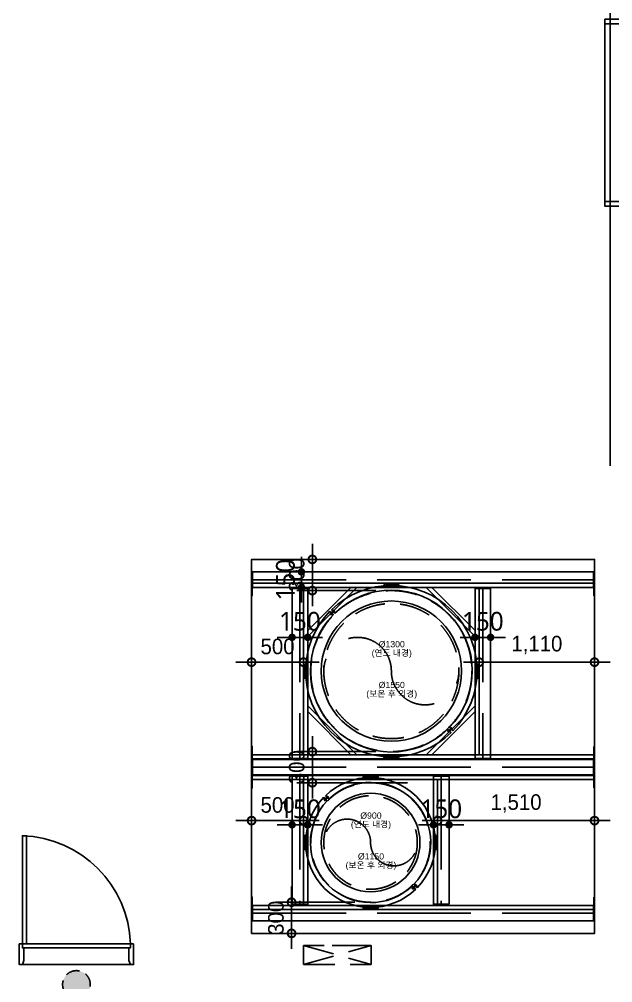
# Model space of a CAD drawing. Header units: millimetres. Extents: x -95754 to 177808, y 34455 to 149960.
# Drawn here: x 92919 to 98629, y 123630 to 132905 of the extents above; entities that cross this region are included whole.
import ezdxf

# ---------------------------------------------------------------- set-up
doc = ezdxf.new("R2010")
doc.units = ezdxf.units.MM
doc.header["$LTSCALE"] = 300
for name, pattern in [('ghid', [3, 2, -1]), ('H1', [1.5, 1, -0.5]), ('PASUN2', [3, 2, -1]), ('xs-1f_plan$0$HID', [4, 3, -1])]:
    doc.linetypes.add(name, pattern=pattern)
doc.layers.get('Defpoints').update_dxf_attribs({"color": 151})
for name, color, linetype in [('A-CEN', 1, 'Continuous'), ('A-CON', 2, 'Continuous'), ('A-DOOR', 4, 'Continuous'), ('A-DOOR-1', 1, 'Continuous'), ('A-DOOR-8', 8, 'Continuous'), ('A-ETC-소방', 8, 'H1'), ('A-ETC-전기', 253, 'H1'), ('A-갑종방화문', 7, 'Continuous'), ('A-방화문표기', 6, 'ghid'), ('S-STEEL', 7, 'Continuous'), ('xs-1f_plan$0$8', 8, 'Continuous')]:
    doc.layers.add(name, color=color, linetype=linetype)
doc.layers.add('A-ETC-전기 NOPLOT', color=163, linetype='Continuous', plot=False)
doc.styles.add('Arial_10_2', font='arial.ttf', dxfattribs={"height": 120})
doc.styles.add('Gtx', font='')
doc.styles.add('xs-1f_plan$0$Gdim', font='malgun.ttf')
doc.styles.get('Gtx').set_extended_font_data('Dotum')
doc.dimstyles.new('Gdim300', dxfattribs={"dimscale": 300, "dimtxt": 3, "dimasz": 6, "dimexe": 1.5, "dimexo": 2, "dimgap": 1, "dimtad": 1, "dimdec": 0, "dimzin": 0, "dimdsep": 46, "dimlunit": 6, "dimtxsty": 'Gtx', "dimblk": 'DOTSMALL', "dimblk1": 'DOTSMALL', "dimblk2": 'DOTSMALL', "dimcen": 1.5, "dimdle": 1.5, "dimclrd": 1, "dimclre": 1, "dimclrt": 256, "dimazin": 0, "dimtfac": 1, "dimtdec": 0, "dimtix": 1, "dimtmove": 2, "dimatfit": 3, "dimldrblk": 'DOTSMALL', "dimfxl": 1, "dimtolj": 1, "dimtzin": 0, "dimlwd": -1, "dimlwe": -1, "dimarcsym": 0})
doc.dimstyles.new('xs-1f_plan$0$Gdim200', dxfattribs={"dimscale": 200, "dimtxt": 3, "dimasz": 1.2, "dimexe": 2, "dimexo": 3, "dimgap": 1, "dimtad": 1, "dimdsep": 46, "dimlunit": 6, "dimtxsty": 'xs-1f_plan$0$Gdim', "dimblk1": 'xs-1f_plan$0$_CIDOT', "dimblk2": 'xs-1f_plan$0$_CIDOT', "dimsah": 1, "dimcen": 2.5, "dimdle": 2, "dimclrd": 1, "dimclre": 1, "dimclrt": 3, "dimazin": 2, "dimtfac": 1, "dimtix": 1, "dimtmove": 2, "dimatfit": 3, "dimldrblk": 'xs-1f_plan$0$_CIDOT', "dimfxl": 2, "dimtolj": 1, "dimtzin": 0, "dimarcsym": 0})

# ---------------------------------------------------------------- blocks, each defined once
blk = doc.blocks.new('FDD-2')
at = {"layer": 'A-DOOR', "linetype": 'Continuous'}
for points in [[(-870, 200), (-116.6, 635), (-96.6, 600.4), (-850, 165.4)], [(870, 200), (116.6, 635), (96.6, 600.4), (850, 165.4)], [(-900, 200), (-870, 200), (-870, 160), (-855, 160), (-855, 0), (-900, 0)], [(900, 200), (870, 200), (870, 160), (855, 160), (855, 0), (900, 0)]]:
    blk.add_lwpolyline(points, close=True, dxfattribs=at)
at = {"layer": 'A-DOOR-1', "linetype": 'Continuous'}
for centre, start, end in [((-870, 200), 0, 30), ((870, 200), 150, 180)]:
    blk.add_arc(centre, 870, start, end, dxfattribs=at)
at = {"layer": 'A-DOOR-8', "linetype": 'Continuous'}
for p, q in [((-870, 200), (870, 200)), ((-855, 0), (855, 0))]:
    blk.add_line(p, q, dxfattribs=at)
blk = doc.blocks.new('FSD-1')
at = {"layer": 'A-DOOR'}
for points in [[(190359.4, 600586.7), (190359.4, 600556.7), (190319.4, 600556.7), (190319.4, 600541.7), (190199.4, 600541.7), (190159.4, 600556.7), (190159.4, 600586.7)], [(190359.4, 599516.7), (191399.4, 599516.7), (191399.4, 599556.7), (190359.4, 599556.7)], [(190359.4, 599486.7), (190359.4, 599516.7), (190319.4, 599516.7), (190319.4, 599531.7), (190199.4, 599531.7), (190159.4, 599516.7), (190159.4, 599486.7)]]:
    blk.add_lwpolyline(points, close=True, dxfattribs=at)
at = {"layer": 'A-DOOR-1'}
blk.add_arc((190322.5, 599479.8), 1077.5, 1.96142, 88.03858, dxfattribs=at)
at = {"layer": 'A-DOOR-8'}
for p, q in [((190159.4, 600556.7), (190159.4, 599516.7)), ((190319.4, 600556.7), (190319.4, 599516.7)), ((190359.4, 600556.7), (190359.4, 599516.7))]:
    blk.add_line(p, q, dxfattribs=at)
blk = doc.blocks.new('SYM-갑종방화문')
at = {"layer": 'A-방화문표기'}
blk.add_hatch(color=251, dxfattribs=at).paths.add_polyline_path([(-600, 0, 1), (600, 0, 1)])
at = {"layer": 'A-방화문표기', "color": 251}
blk.add_circle((0, 0), 600, dxfattribs=at)
blk = doc.blocks.new('A$C1B410CB1')
at = {"layer": 'A-갑종방화문', "xscale": 0.1666666666666667, "yscale": 0.1666666666666667, "zscale": 0.1666666666666667}
blk.add_blockref('SYM-갑종방화문', (100, 100), dxfattribs=at)
blk = doc.blocks.new('옥내소화전함(650X185)')
at = {"layer": 'A-ETC-소방'}
blk.add_lwpolyline([(185, 0), (185, 650), (0, 650), (0, 0)], close=True, dxfattribs=at)
for points in [[(185, 650), (0, 0)], [(0, 650), (185, 0)]]:
    blk.add_lwpolyline(points, dxfattribs=at)
blk = doc.blocks.new('_DotSmall')
at = {"color": 0, "linetype": 'ByBlock', "const_width": 0.5}
blk.add_lwpolyline([(-0.0625, 0, 1), (0.0625, 0, 1)], format="xyb", close=True, dxfattribs=at)
blk = doc.blocks.new('*D2651')
at = {"layer": 'A-ETC-전기 NOPLOT', "color": 1, "transparency": 16777216}
for p, q in [((1130023, -88863.9), (1130023, -88713.9)), ((1130633.1, -88863.9), (1129873, -88863.9)), ((1130023, -88863.9), (1130023, -89163.9)), ((1130938.1, -89163.9), (1129873, -89163.9)), ((1130023, -89163.9), (1130023, -89313.9))]:
    blk.add_line(p, q, dxfattribs=at)
at = {"layer": 'Defpoints', "color": 0, "transparency": 16777216}
for p in [(1130783.1, -88863.9), (1130023, -89163.9), (1131088.1, -89163.9)]:
    blk.add_point(p, dxfattribs=at)
at = {"layer": 'A-ETC-전기 NOPLOT', "color": 1, "transparency": 16777216, "xscale": 150, "yscale": 150, "zscale": 150}
for p, rotation in [((1130023, -88863.9), 270), ((1130023, -89163.9), 90)]:
    blk.add_blockref('_DotSmall', p, dxfattribs=dict(at, rotation=rotation))
at = {"layer": 'A-ETC-전기 NOPLOT', "transparency": 16777216, "insert": (1129872.9, -89013.9), "char_height": 150, "attachment_point": 5, "rotation": 90, "style": 'Gtx'}
blk.add_mtext('\\A1;300', dxfattribs=at)
blk = doc.blocks.new('*D2646')
at = {"layer": 'A-ETC-전기 NOPLOT', "color": 1, "transparency": 16777216}
for p, q in [((1130023, -87013.9), (1130023, -86863.9)), ((1130633.1, -87013.9), (1129873, -87013.9)), ((1130023, -87013.9), (1130023, -87313.9)), ((1130633.1, -87313.9), (1129873, -87313.9)), ((1130023, -87313.9), (1130023, -87463.9))]:
    blk.add_line(p, q, dxfattribs=at)
at = {"layer": 'Defpoints', "color": 0, "transparency": 16777216}
for p in [(1130783.1, -87013.9), (1130023, -87313.9), (1130783.1, -87313.9)]:
    blk.add_point(p, dxfattribs=at)
at = {"layer": 'A-ETC-전기 NOPLOT', "color": 1, "transparency": 16777216, "xscale": 150, "yscale": 150, "zscale": 150}
for p, rotation in [((1130023, -87013.9), 270), ((1130023, -87313.9), 90)]:
    blk.add_blockref('_DotSmall', p, dxfattribs=dict(at, rotation=rotation))
at = {"layer": 'A-ETC-전기 NOPLOT', "transparency": 16777216, "insert": (1129872.9, -87163.9), "char_height": 150, "attachment_point": 5, "rotation": 90, "style": 'Gtx'}
blk.add_mtext('\\A1;300', dxfattribs=at)
blk = doc.blocks.new('*D2645')
at = {"layer": 'A-ETC-전기 NOPLOT', "color": 1, "transparency": 16777216}
for p, q in [((1129823, -90313.9), (1129823, -90163.9)), ((1130433.1, -90313.9), (1129673, -90313.9)), ((1129823, -90613.9), (1129823, -90313.9)), ((1130433.1, -90613.9), (1129673, -90613.9)), ((1129823, -90613.9), (1129823, -90763.9))]:
    blk.add_line(p, q, dxfattribs=at)
at = {"layer": 'Defpoints', "color": 0, "transparency": 16777216}
for p in [(1129823, -90313.9), (1130583.1, -90313.9), (1130583.1, -90613.9)]:
    blk.add_point(p, dxfattribs=at)
at = {"layer": 'A-ETC-전기 NOPLOT', "color": 1, "transparency": 16777216, "xscale": 150, "yscale": 150, "zscale": 150}
for p, rotation in [((1129823, -90313.9), 270), ((1129823, -90613.9), 90)]:
    blk.add_blockref('_DotSmall', p, dxfattribs=dict(at, rotation=rotation))
at = {"layer": 'A-ETC-전기 NOPLOT', "transparency": 16777216, "insert": (1129672.9, -90463.9), "char_height": 150, "attachment_point": 5, "rotation": 90, "style": 'Gtx'}
blk.add_mtext('\\A1;300', dxfattribs=at)
blk = doc.blocks.new('*D2647')
at = {"layer": 'A-ETC-전기 NOPLOT', "color": 1, "transparency": 16777216}
for p, q in [((1129438.1, -88267.8), (1129438.1, -87852.8)), ((1129938.1, -88267.8), (1129938.1, -87852.8)), ((1130088.1, -88002.8), (1129288.1, -88002.8))]:
    blk.add_line(p, q, dxfattribs=at)
at = {"layer": 'Defpoints', "color": 0, "transparency": 16777216}
for p in [(1129438.1, -88002.8), (1129438.1, -88417.8), (1129938.1, -88417.8)]:
    blk.add_point(p, dxfattribs=at)
at = {"layer": 'A-ETC-전기 NOPLOT', "color": 1, "transparency": 16777216, "xscale": 150, "yscale": 150, "zscale": 150, "rotation": 180}
blk.add_blockref('_DotSmall', (1129438.1, -88002.8), dxfattribs=at)
at = {"layer": 'A-ETC-전기 NOPLOT', "color": 1, "transparency": 16777216, "xscale": 150, "yscale": 150, "zscale": 150}
blk.add_blockref('_DotSmall', (1129938.1, -88002.8), dxfattribs=at)
at = {"layer": 'A-ETC-전기 NOPLOT', "transparency": 16777216, "insert": (1129688.1, -87852.7), "char_height": 150, "attachment_point": 5, "style": 'Gtx'}
blk.add_mtext('\\A1;500', dxfattribs=at)
blk = doc.blocks.new('*D2648')
at = {"layer": 'A-ETC-전기 NOPLOT', "color": 1, "transparency": 16777216}
for p, q in [((1131628.1, -88267.8), (1131628.1, -87852.8)), ((1132738.1, -88267.8), (1132738.1, -87852.8)), ((1132888.1, -88002.8), (1131478.1, -88002.8))]:
    blk.add_line(p, q, dxfattribs=at)
at = {"layer": 'Defpoints', "color": 0, "transparency": 16777216}
for p in [(1131628.1, -88002.8), (1131628.1, -88417.8), (1132738.1, -88417.8)]:
    blk.add_point(p, dxfattribs=at)
at = {"layer": 'A-ETC-전기 NOPLOT', "color": 1, "transparency": 16777216, "xscale": 150, "yscale": 150, "zscale": 150, "rotation": 180}
blk.add_blockref('_DotSmall', (1131628.1, -88002.8), dxfattribs=at)
at = {"layer": 'A-ETC-전기 NOPLOT', "color": 1, "transparency": 16777216, "xscale": 150, "yscale": 150, "zscale": 150}
blk.add_blockref('_DotSmall', (1132738.1, -88002.8), dxfattribs=at)
at = {"layer": 'A-ETC-전기 NOPLOT', "transparency": 16777216, "insert": (1132183.1, -87838.2), "char_height": 150, "attachment_point": 5, "style": 'Gtx'}
blk.add_mtext('\\A1;1,110', dxfattribs=at)
blk = doc.blocks.new('*D2649')
at = {"layer": 'A-ETC-전기 NOPLOT', "color": 1, "transparency": 16777216}
for p, q in [((1129438.1, -89793.3), (1129438.1, -89378.3)), ((1129938.1, -89793.3), (1129938.1, -89378.3)), ((1130088.1, -89528.3), (1129288.1, -89528.3))]:
    blk.add_line(p, q, dxfattribs=at)
at = {"layer": 'Defpoints', "color": 0, "transparency": 16777216}
for p in [(1129438.1, -89528.3), (1129438.1, -89943.3), (1129938.1, -89943.3)]:
    blk.add_point(p, dxfattribs=at)
at = {"layer": 'A-ETC-전기 NOPLOT', "color": 1, "transparency": 16777216, "xscale": 150, "yscale": 150, "zscale": 150, "rotation": 180}
blk.add_blockref('_DotSmall', (1129438.1, -89528.3), dxfattribs=at)
at = {"layer": 'A-ETC-전기 NOPLOT', "color": 1, "transparency": 16777216, "xscale": 150, "yscale": 150, "zscale": 150}
blk.add_blockref('_DotSmall', (1129938.1, -89528.3), dxfattribs=at)
at = {"layer": 'A-ETC-전기 NOPLOT', "transparency": 16777216, "insert": (1129688.1, -89378.2), "char_height": 150, "attachment_point": 5, "style": 'Gtx'}
blk.add_mtext('\\A1;500', dxfattribs=at)
blk = doc.blocks.new('*D2650')
at = {"layer": 'A-ETC-전기 NOPLOT', "color": 1, "transparency": 16777216}
for p, q in [((1131228.1, -89793.3), (1131228.1, -89378.3)), ((1132738.1, -89793.3), (1132738.1, -89378.3)), ((1132888.1, -89528.3), (1131078.1, -89528.3))]:
    blk.add_line(p, q, dxfattribs=at)
at = {"layer": 'Defpoints', "color": 0, "transparency": 16777216}
for p in [(1131228.1, -89528.3), (1131228.1, -89943.3), (1132738.1, -89943.3)]:
    blk.add_point(p, dxfattribs=at)
at = {"layer": 'A-ETC-전기 NOPLOT', "color": 1, "transparency": 16777216, "xscale": 150, "yscale": 150, "zscale": 150, "rotation": 180}
blk.add_blockref('_DotSmall', (1131228.1, -89528.3), dxfattribs=at)
at = {"layer": 'A-ETC-전기 NOPLOT', "color": 1, "transparency": 16777216, "xscale": 150, "yscale": 150, "zscale": 150}
blk.add_blockref('_DotSmall', (1132738.1, -89528.3), dxfattribs=at)
at = {"layer": 'A-ETC-전기 NOPLOT', "transparency": 16777216, "insert": (1131983.1, -89363.8), "char_height": 150, "attachment_point": 5, "style": 'Gtx'}
blk.add_mtext('\\A1;1,510', dxfattribs=at)
blk = doc.blocks.new('xs-1f_plan$0$_CIDOT')
at = {"color": 0, "linetype": 'ByBlock'}
blk.add_line((2, 0), (-1, 0), dxfattribs=at)
at = {"color": 0, "linetype": 'ByBlock', "const_width": 0.5}
blk.add_lwpolyline([(-0.25, 0, 1), (0.25, 0, 1)], format="xyb", close=True, dxfattribs=at)
blk = doc.blocks.new('*D2659')
at = {"layer": 'Defpoints', "color": 155, "lineweight": -2, "transparency": 16777216}
for p, q in [((-2538.8, 297), (-2538.8, 369)), ((-2838.8, 225), (-2418.8, 225)), ((-2538.8, 75), (-2538.8, 225)), ((-2838.8, 75), (-2418.8, 75)), ((-2538.8, 3), (-2538.8, -69))]:
    blk.add_line(p, q, dxfattribs=at)
at = {"layer": 'Defpoints', "color": 0, "transparency": 16777216}
for p in [(-3018.8, 225), (-2538.8, 225), (-3018.8, 75)]:
    blk.add_point(p, dxfattribs=at)
at = {"layer": 'Defpoints', "color": 155, "lineweight": -2, "transparency": 16777216, "xscale": 71.99999999999994, "yscale": 71.99999999999994, "zscale": 71.99999999999994}
for p, rotation in [((-2538.8, 225), 270), ((-2538.8, 75), 90)]:
    blk.add_blockref('xs-1f_plan$0$_CIDOT', p, dxfattribs=dict(at, rotation=rotation))
at = {"layer": 'Defpoints', "color": 155, "transparency": 16777216, "insert": (-2692.3, 150), "char_height": 180, "attachment_point": 5, "rotation": 90, "style": 'xs-1f_plan$0$Gdim'}
blk.add_mtext('\\A1;150', dxfattribs=at)
blk = doc.blocks.new('*D2661')
at = {"layer": 'Defpoints', "color": 155, "lineweight": -2, "transparency": 16777216}
for p, q in [((-2538.8, 297), (-2538.8, 369)), ((-2838.8, 225), (-2418.8, 225)), ((-2538.8, 75), (-2538.8, 225)), ((-2838.8, 75), (-2418.8, 75)), ((-2538.8, 3), (-2538.8, -69))]:
    blk.add_line(p, q, dxfattribs=at)
at = {"layer": 'Defpoints', "color": 0, "transparency": 16777216}
for p in [(-3018.8, 225), (-2538.8, 225), (-3018.8, 75)]:
    blk.add_point(p, dxfattribs=at)
at = {"layer": 'Defpoints', "color": 155, "lineweight": -2, "transparency": 16777216, "xscale": 71.99999999999994, "yscale": 71.99999999999994, "zscale": 71.99999999999994}
for p, rotation in [((-2538.8, 225), 270), ((-2538.8, 75), 90)]:
    blk.add_blockref('xs-1f_plan$0$_CIDOT', p, dxfattribs=dict(at, rotation=rotation))
at = {"layer": 'Defpoints', "color": 155, "transparency": 16777216, "insert": (-2692.3, 150), "char_height": 180, "attachment_point": 5, "rotation": 90, "style": 'xs-1f_plan$0$Gdim'}
blk.add_mtext('\\A1;150', dxfattribs=at)
blk = doc.blocks.new('*D2663')
at = {"layer": 'Defpoints', "color": 155, "lineweight": -2, "transparency": 16777216}
for p, q in [((-2538.8, 297), (-2538.8, 369)), ((-2838.8, 225), (-2418.8, 225)), ((-2538.8, 75), (-2538.8, 225)), ((-2838.8, 75), (-2418.8, 75)), ((-2538.8, 3), (-2538.8, -69))]:
    blk.add_line(p, q, dxfattribs=at)
at = {"layer": 'Defpoints', "color": 0, "transparency": 16777216}
for p in [(-3018.8, 225), (-2538.8, 225), (-3018.8, 75)]:
    blk.add_point(p, dxfattribs=at)
at = {"layer": 'Defpoints', "color": 155, "lineweight": -2, "transparency": 16777216, "xscale": 71.99999999999994, "yscale": 71.99999999999994, "zscale": 71.99999999999994}
for p, rotation in [((-2538.8, 225), 270), ((-2538.8, 75), 90)]:
    blk.add_blockref('xs-1f_plan$0$_CIDOT', p, dxfattribs=dict(at, rotation=rotation))
at = {"layer": 'Defpoints', "color": 155, "transparency": 16777216, "insert": (-2692.3, 150), "char_height": 180, "attachment_point": 5, "rotation": 90, "style": 'xs-1f_plan$0$Gdim'}
blk.add_mtext('\\A1;150', dxfattribs=at)
blk = doc.blocks.new('*D2357')
at = {"layer": 'Defpoints', "color": 155, "lineweight": -2, "transparency": 16777216}
for p, q in [((-2538.8, 297), (-2538.8, 369)), ((-2838.8, 225), (-2418.8, 225)), ((-2538.8, 75), (-2538.8, 225)), ((-2838.8, 75), (-2418.8, 75)), ((-2538.8, 3), (-2538.8, -69))]:
    blk.add_line(p, q, dxfattribs=at)
at = {"layer": 'Defpoints', "color": 0, "transparency": 16777216}
for p in [(-3018.8, 225), (-2538.8, 225), (-3018.8, 75)]:
    blk.add_point(p, dxfattribs=at)
at = {"layer": 'Defpoints', "color": 155, "lineweight": -2, "transparency": 16777216, "xscale": 71.99999999999994, "yscale": 71.99999999999994, "zscale": 71.99999999999994}
for p, rotation in [((-2538.8, 225), 270), ((-2538.8, 75), 90)]:
    blk.add_blockref('xs-1f_plan$0$_CIDOT', p, dxfattribs=dict(at, rotation=rotation))
at = {"layer": 'Defpoints', "color": 155, "transparency": 16777216, "insert": (-2692.3, 150), "char_height": 180, "attachment_point": 5, "rotation": 90, "style": 'xs-1f_plan$0$Gdim'}
blk.add_mtext('\\A1;150', dxfattribs=at)
blk = doc.blocks.new('*D2667')
at = {"layer": 'Defpoints', "color": 155, "lineweight": -2, "transparency": 16777216}
for p, q in [((-2538.8, 297), (-2538.8, 369)), ((-2838.8, 225), (-2418.8, 225)), ((-2538.8, 75), (-2538.8, 225)), ((-2838.8, 75), (-2418.8, 75)), ((-2538.8, 3), (-2538.8, -69))]:
    blk.add_line(p, q, dxfattribs=at)
at = {"layer": 'Defpoints', "color": 0, "transparency": 16777216}
for p in [(-3018.8, 225), (-2538.8, 225), (-3018.8, 75)]:
    blk.add_point(p, dxfattribs=at)
at = {"layer": 'Defpoints', "color": 155, "lineweight": -2, "transparency": 16777216, "xscale": 71.99999999999994, "yscale": 71.99999999999994, "zscale": 71.99999999999994}
for p, rotation in [((-2538.8, 225), 270), ((-2538.8, 75), 90)]:
    blk.add_blockref('xs-1f_plan$0$_CIDOT', p, dxfattribs=dict(at, rotation=rotation))
at = {"layer": 'Defpoints', "color": 155, "transparency": 16777216, "insert": (-2692.3, 150), "char_height": 180, "attachment_point": 5, "rotation": 90, "style": 'xs-1f_plan$0$Gdim'}
blk.add_mtext('\\A1;150', dxfattribs=at)
blk = doc.blocks.new('*D2669')
at = {"layer": 'Defpoints', "color": 155, "lineweight": -2, "transparency": 16777216}
for p, q in [((-2538.8, 297), (-2538.8, 369)), ((-2838.8, 225), (-2418.8, 225)), ((-2538.8, 75), (-2538.8, 225)), ((-2838.8, 75), (-2418.8, 75)), ((-2538.8, 3), (-2538.8, -69))]:
    blk.add_line(p, q, dxfattribs=at)
at = {"layer": 'Defpoints', "color": 0, "transparency": 16777216}
for p in [(-3018.8, 225), (-2538.8, 225), (-3018.8, 75)]:
    blk.add_point(p, dxfattribs=at)
at = {"layer": 'Defpoints', "color": 155, "lineweight": -2, "transparency": 16777216, "xscale": 71.99999999999994, "yscale": 71.99999999999994, "zscale": 71.99999999999994}
for p, rotation in [((-2538.8, 225), 270), ((-2538.8, 75), 90)]:
    blk.add_blockref('xs-1f_plan$0$_CIDOT', p, dxfattribs=dict(at, rotation=rotation))
at = {"layer": 'Defpoints', "color": 155, "transparency": 16777216, "insert": (-2692.3, 150), "char_height": 180, "attachment_point": 5, "rotation": 90, "style": 'xs-1f_plan$0$Gdim'}
blk.add_mtext('\\A1;150', dxfattribs=at)
blk = doc.blocks.new('*U2658')
at = {"layer": 'Defpoints', "ltscale": 4}
for p, q in [((-3018.848, 225), (-3018.848, 75)), ((281.152, 225), (281.152, 75))]:
    blk.add_line(p, q, dxfattribs=at)
at = {"layer": 'xs-1f_plan$0$8', "color": 4, "ltscale": 4}
for p, q in [((-3008.848, 225), (271.152, 225)), ((-3008.848, 75), (271.152, 75))]:
    blk.add_line(p, q, dxfattribs=at)
at = {"layer": 'xs-1f_plan$0$8', "ltscale": 4}
for p, q in [((-3008.848, 225), (-3008.848, 75)), ((271.152, 225), (271.152, 75))]:
    blk.add_line(p, q, dxfattribs=at)
at = {"layer": 'xs-1f_plan$0$8', "linetype": 'xs-1f_plan$0$HID'}
blk.add_line((-3008.848, 150), (271.152, 150), dxfattribs=at)
at = {"layer": 'Defpoints'}
dim = blk.add_linear_dim(base=(-2538.848, 225), p1=(-3018.848, 75), p2=(-3018.848, 225), angle=90, dimstyle='xs-1f_plan$0$Gdim200', override={"dimscale": 60, "dimzin": 8, "dimclrd": 155, "dimclre": 155, "dimclrt": 155}, dxfattribs=at)
dim.commit()
dim.dimension.update_dxf_attribs({"geometry": '*D2659', "text_midpoint": (-2692.334, 150)})
blk = doc.blocks.new('*U2660')
at = {"layer": 'Defpoints', "ltscale": 4}
for p, q in [((-3018.848, 225), (-3018.848, 75)), ((281.152, 225), (281.152, 75))]:
    blk.add_line(p, q, dxfattribs=at)
at = {"layer": 'xs-1f_plan$0$8', "color": 4, "ltscale": 4}
for p, q in [((-3008.848, 225), (271.152, 225)), ((-3008.848, 75), (271.152, 75))]:
    blk.add_line(p, q, dxfattribs=at)
at = {"layer": 'xs-1f_plan$0$8', "ltscale": 4}
for p, q in [((-3008.848, 225), (-3008.848, 75)), ((271.152, 225), (271.152, 75))]:
    blk.add_line(p, q, dxfattribs=at)
at = {"layer": 'xs-1f_plan$0$8', "linetype": 'xs-1f_plan$0$HID'}
blk.add_line((-3008.848, 150), (271.152, 150), dxfattribs=at)
at = {"layer": 'Defpoints'}
dim = blk.add_linear_dim(base=(-2538.848, 225), p1=(-3018.848, 75), p2=(-3018.848, 225), angle=90, dimstyle='xs-1f_plan$0$Gdim200', override={"dimscale": 60, "dimzin": 8, "dimclrd": 155, "dimclre": 155, "dimclrt": 155}, dxfattribs=at)
dim.commit()
dim.dimension.update_dxf_attribs({"geometry": '*D2661', "text_midpoint": (-2692.334, 150)})
blk = doc.blocks.new('*U2662')
at = {"layer": 'Defpoints', "ltscale": 4}
for p, q in [((-3018.848, 225), (-3018.848, 75)), ((281.152, 225), (281.152, 75))]:
    blk.add_line(p, q, dxfattribs=at)
at = {"layer": 'xs-1f_plan$0$8', "color": 4, "ltscale": 4}
for p, q in [((-3008.848, 225), (271.152, 225)), ((-3008.848, 75), (271.152, 75))]:
    blk.add_line(p, q, dxfattribs=at)
at = {"layer": 'xs-1f_plan$0$8', "ltscale": 4}
for p, q in [((-3008.848, 225), (-3008.848, 75)), ((271.152, 225), (271.152, 75))]:
    blk.add_line(p, q, dxfattribs=at)
at = {"layer": 'xs-1f_plan$0$8', "linetype": 'xs-1f_plan$0$HID'}
blk.add_line((-3008.848, 150), (271.152, 150), dxfattribs=at)
at = {"layer": 'Defpoints'}
dim = blk.add_linear_dim(base=(-2538.848, 225), p1=(-3018.848, 75), p2=(-3018.848, 225), angle=90, dimstyle='xs-1f_plan$0$Gdim200', override={"dimscale": 60, "dimzin": 8, "dimclrd": 155, "dimclre": 155, "dimclrt": 155}, dxfattribs=at)
dim.commit()
dim.dimension.update_dxf_attribs({"geometry": '*D2663', "text_midpoint": (-2692.334, 150)})
blk = doc.blocks.new('*U2356')
at = {"layer": 'Defpoints', "ltscale": 4}
for p, q in [((-3018.848, 225), (-3018.848, 75)), ((-1363.848, 225), (-1363.848, 75))]:
    blk.add_line(p, q, dxfattribs=at)
at = {"layer": 'xs-1f_plan$0$8', "color": 4, "ltscale": 4}
for p, q in [((-3008.848, 225), (-1373.848, 225)), ((-3008.848, 75), (-1373.848, 75))]:
    blk.add_line(p, q, dxfattribs=at)
at = {"layer": 'xs-1f_plan$0$8', "ltscale": 4}
for p, q in [((-3008.848, 225), (-3008.848, 75)), ((-1373.848, 225), (-1373.848, 75))]:
    blk.add_line(p, q, dxfattribs=at)
at = {"layer": 'xs-1f_plan$0$8', "linetype": 'xs-1f_plan$0$HID'}
blk.add_line((-3008.848, 150), (-1373.848, 150), dxfattribs=at)
at = {"layer": 'Defpoints'}
dim = blk.add_linear_dim(base=(-2538.848, 225), p1=(-3018.848, 75), p2=(-3018.848, 225), angle=90, dimstyle='xs-1f_plan$0$Gdim200', override={"dimscale": 60, "dimzin": 8, "dimclrd": 155, "dimclre": 155, "dimclrt": 155}, dxfattribs=at)
dim.commit()
dim.dimension.update_dxf_attribs({"geometry": '*D2357', "text_midpoint": (-2692.334, 150)})
blk = doc.blocks.new('*U2666')
at = {"layer": 'Defpoints', "ltscale": 4}
for p, q in [((-3018.848, 225), (-3018.848, 75)), ((-1763.848, 225), (-1763.848, 75))]:
    blk.add_line(p, q, dxfattribs=at)
at = {"layer": 'xs-1f_plan$0$8', "color": 4, "ltscale": 4}
for p, q in [((-3008.848, 225), (-1773.848, 225)), ((-3008.848, 75), (-1773.848, 75))]:
    blk.add_line(p, q, dxfattribs=at)
at = {"layer": 'xs-1f_plan$0$8', "ltscale": 4}
for p, q in [((-3008.848, 225), (-3008.848, 75)), ((-1773.848, 225), (-1773.848, 75))]:
    blk.add_line(p, q, dxfattribs=at)
at = {"layer": 'xs-1f_plan$0$8', "linetype": 'xs-1f_plan$0$HID'}
blk.add_line((-3008.848, 150), (-1773.848, 150), dxfattribs=at)
at = {"layer": 'Defpoints'}
dim = blk.add_linear_dim(base=(-2538.848, 225), p1=(-3018.848, 75), p2=(-3018.848, 225), angle=90, dimstyle='xs-1f_plan$0$Gdim200', override={"dimscale": 60, "dimzin": 8, "dimclrd": 155, "dimclre": 155, "dimclrt": 155}, dxfattribs=at)
dim.commit()
dim.dimension.update_dxf_attribs({"geometry": '*D2667', "text_midpoint": (-2692.334, 150)})
blk = doc.blocks.new('*U2668')
at = {"layer": 'Defpoints', "ltscale": 4}
for p, q in [((-3018.848, 225), (-3018.848, 75)), ((-1763.848, 225), (-1763.848, 75))]:
    blk.add_line(p, q, dxfattribs=at)
at = {"layer": 'xs-1f_plan$0$8', "color": 4, "ltscale": 4}
for p, q in [((-3008.848, 225), (-1773.848, 225)), ((-3008.848, 75), (-1773.848, 75))]:
    blk.add_line(p, q, dxfattribs=at)
at = {"layer": 'xs-1f_plan$0$8', "ltscale": 4}
for p, q in [((-3008.848, 225), (-3008.848, 75)), ((-1773.848, 225), (-1773.848, 75))]:
    blk.add_line(p, q, dxfattribs=at)
at = {"layer": 'xs-1f_plan$0$8', "linetype": 'xs-1f_plan$0$HID'}
blk.add_line((-3008.848, 150), (-1773.848, 150), dxfattribs=at)
at = {"layer": 'Defpoints'}
dim = blk.add_linear_dim(base=(-2538.848, 225), p1=(-3018.848, 75), p2=(-3018.848, 225), angle=90, dimstyle='xs-1f_plan$0$Gdim200', override={"dimscale": 60, "dimzin": 8, "dimclrd": 155, "dimclre": 155, "dimclrt": 155}, dxfattribs=at)
dim.commit()
dim.dimension.update_dxf_attribs({"geometry": '*D2669', "text_midpoint": (-2692.334, 150)})
blk = doc.blocks.new('연도01')
at = {"layer": 'A-ETC-전기 NOPLOT', "lineweight": 5}
h = blk.add_hatch(color=256, dxfattribs=at)
edge = h.paths.add_edge_path()
edge.add_arc((1130723.027, -87267.362), 15, 270, 630)
h = blk.add_hatch(color=256, dxfattribs=at)
edge = h.paths.add_edge_path()
edge.add_arc((1130752.735, -87264.793), 15, 270, 630)
h = blk.add_hatch(color=256, dxfattribs=at)
edge = h.paths.add_edge_path()
edge.add_arc((1130783.083, -87263.916), 15, 270, 630)
h = blk.add_hatch(color=256, dxfattribs=at)
edge = h.paths.add_edge_path()
edge.add_arc((1130813.431, -87264.793), 15, -90, 270, ccw=False)
h = blk.add_hatch(color=256, dxfattribs=at)
edge = h.paths.add_edge_path()
edge.add_arc((1130843.139, -87267.362), 15, -90, 270, ccw=False)
h = blk.add_hatch(color=256, dxfattribs=at)
edge = h.paths.add_edge_path()
edge.add_arc((1129961.529, -88028.859), 15, 0, 360, ccw=False)
h = blk.add_hatch(color=256, dxfattribs=at)
edge = h.paths.add_edge_path()
edge.add_arc((1131604.637, -88028.859), 15, 180, 540)
h = blk.add_hatch(color=256, dxfattribs=at)
edge = h.paths.add_edge_path()
edge.add_arc((1129958.083, -88088.916), 15, 0, 360, ccw=False)
h = blk.add_hatch(color=256, dxfattribs=at)
edge = h.paths.add_edge_path()
edge.add_arc((1129958.961, -88058.568), 15, 0, 360, ccw=False)
h = blk.add_hatch(color=256, dxfattribs=at)
edge = h.paths.add_edge_path()
edge.add_arc((1129958.961, -88119.263), 15, 0, 360)
h = blk.add_hatch(color=256, dxfattribs=at)
edge = h.paths.add_edge_path()
edge.add_arc((1131607.205, -88058.568), 15, 180, 540)
h = blk.add_hatch(color=256, dxfattribs=at)
edge = h.paths.add_edge_path()
edge.add_arc((1131607.205, -88119.263), 15, -180, 180, ccw=False)
h = blk.add_hatch(color=256, dxfattribs=at)
edge = h.paths.add_edge_path()
edge.add_arc((1131608.083, -88088.916), 15, 180, 540)
h = blk.add_hatch(color=256, dxfattribs=at)
edge = h.paths.add_edge_path()
edge.add_arc((1129961.529, -88148.972), 15, 0, 360)
h = blk.add_hatch(color=256, dxfattribs=at)
edge = h.paths.add_edge_path()
edge.add_arc((1131604.637, -88148.972), 15, -180, 180, ccw=False)
h = blk.add_hatch(color=256, dxfattribs=at)
edge = h.paths.add_edge_path()
edge.add_arc((1130723.027, -88910.469), 15, -270, 90, ccw=False)
h = blk.add_hatch(color=256, dxfattribs=at)
edge = h.paths.add_edge_path()
edge.add_arc((1130752.735, -88913.038), 15, -270, 90, ccw=False)
h = blk.add_hatch(color=256, dxfattribs=at)
edge = h.paths.add_edge_path()
edge.add_arc((1130783.083, -88913.916), 15, -270, 90, ccw=False)
h = blk.add_hatch(color=256, dxfattribs=at)
edge = h.paths.add_edge_path()
edge.add_arc((1130813.431, -88913.038), 15, 90, 450)
h = blk.add_hatch(color=256, dxfattribs=at)
edge = h.paths.add_edge_path()
edge.add_arc((1130843.139, -88910.469), 15, 90, 450)
h = blk.add_hatch(color=256, dxfattribs=at)
edge = h.paths.add_edge_path()
edge.add_arc((1130523.027, -89117.362), 15, 270, 630)
h = blk.add_hatch(color=256, dxfattribs=at)
edge = h.paths.add_edge_path()
edge.add_arc((1130552.735, -89114.793), 15, 270, 630)
h = blk.add_hatch(color=256, dxfattribs=at)
edge = h.paths.add_edge_path()
edge.add_arc((1130583.083, -89113.916), 15, 270, 630)
h = blk.add_hatch(color=256, dxfattribs=at)
edge = h.paths.add_edge_path()
edge.add_arc((1130613.431, -89114.793), 15, -90, 270, ccw=False)
h = blk.add_hatch(color=256, dxfattribs=at)
edge = h.paths.add_edge_path()
edge.add_arc((1130643.139, -89117.362), 15, -90, 270, ccw=False)
h = blk.add_hatch(color=256, dxfattribs=at)
edge = h.paths.add_edge_path()
edge.add_arc((1129961.529, -89678.859), 15, 0, 360, ccw=False)
h = blk.add_hatch(color=256, dxfattribs=at)
edge = h.paths.add_edge_path()
edge.add_arc((1131204.637, -89678.859), 15, 180, 540)
h = blk.add_hatch(color=256, dxfattribs=at)
edge = h.paths.add_edge_path()
edge.add_arc((1129958.083, -89738.916), 15, 0, 360, ccw=False)
h = blk.add_hatch(color=256, dxfattribs=at)
edge = h.paths.add_edge_path()
edge.add_arc((1129958.961, -89708.568), 15, 0, 360, ccw=False)
h = blk.add_hatch(color=256, dxfattribs=at)
edge = h.paths.add_edge_path()
edge.add_arc((1129958.961, -89769.263), 15, 0, 360)
h = blk.add_hatch(color=256, dxfattribs=at)
edge = h.paths.add_edge_path()
edge.add_arc((1131207.205, -89708.568), 15, 180, 540)
h = blk.add_hatch(color=256, dxfattribs=at)
edge = h.paths.add_edge_path()
edge.add_arc((1131207.205, -89769.263), 15, -180, 180, ccw=False)
h = blk.add_hatch(color=256, dxfattribs=at)
edge = h.paths.add_edge_path()
edge.add_arc((1131208.083, -89738.916), 15, 180, 540)
h = blk.add_hatch(color=256, dxfattribs=at)
edge = h.paths.add_edge_path()
edge.add_arc((1129961.529, -89798.972), 15, 0, 360)
h = blk.add_hatch(color=256, dxfattribs=at)
edge = h.paths.add_edge_path()
edge.add_arc((1131204.637, -89798.972), 15, -180, 180, ccw=False)
h = blk.add_hatch(color=256, dxfattribs=at)
edge = h.paths.add_edge_path()
edge.add_arc((1130523.027, -90360.469), 15, -270, 90, ccw=False)
h = blk.add_hatch(color=256, dxfattribs=at)
edge = h.paths.add_edge_path()
edge.add_arc((1130552.735, -90363.038), 15, -270, 90, ccw=False)
h = blk.add_hatch(color=256, dxfattribs=at)
edge = h.paths.add_edge_path()
edge.add_arc((1130583.083, -90363.916), 15, -270, 90, ccw=False)
h = blk.add_hatch(color=256, dxfattribs=at)
edge = h.paths.add_edge_path()
edge.add_arc((1130613.431, -90363.038), 15, 90, 450)
h = blk.add_hatch(color=256, dxfattribs=at)
edge = h.paths.add_edge_path()
edge.add_arc((1130643.139, -90360.469), 15, 90, 450)
at = {"layer": 'A-ETC-전기'}
for centre, radius in [((1130783.083, -88088.916), 775), ((1130783.083, -88088.916), 650), ((1130583.083, -89738.916), 575), ((1130583.083, -89738.916), 450)]:
    blk.add_circle(centre, radius, dxfattribs=at)
at = {"layer": 'A-ETC-전기 NOPLOT'}
for p, q in [((1129438.083, -87243.916), (1132738.083, -87243.916)), ((1129438.083, -87283.916), (1132738.083, -87283.916)), ((1129938.083, -87283.916), (1129938.083, -88893.916)), ((1129978.083, -87283.916), (1129978.083, -88893.916)), ((1129978.083, -87755.474), (1130449.641, -87283.916)), ((1129978.083, -87698.905), (1130393.073, -87283.916)), ((1131588.083, -87755.474), (1131116.525, -87283.916)), ((1131588.083, -87698.905), (1131173.093, -87283.916)), ((1131588.083, -87283.916), (1131588.083, -88893.916)), ((1131628.083, -87283.916), (1131628.083, -88893.916)), ((1130228.05, -87548.024), (1130192.649, -87512.623)), ((1130228.05, -87548.024), (1130192.649, -87512.623)), ((1130197.248, -87536.314), (1130194.595, -87538.967)), ((1130197.955, -87537.021), (1130194.595, -87540.381)), ((1130194.595, -87538.967), (1130194.595, -87540.381)), ((1130194.595, -87538.967), (1130201.666, -87546.038)), ((1130194.595, -87540.381), (1130200.252, -87546.038)), ((1130195.374, -87533.026), (1130200.324, -87528.077)), ((1130196.196, -87535.263), (1130205.371, -87544.437)), ((1130233.178, -87507.455), (1130197.777, -87542.856)), ((1130198.432, -87536.085), (1130203.382, -87531.135)), ((1130203.612, -87542.678), (1130200.252, -87546.038)), ((1130200.252, -87546.038), (1130201.666, -87546.038)), ((1130200.324, -87528.077), (1130212.557, -87540.309)), ((1130201.666, -87546.038), (1130204.319, -87543.385)), ((1130203.965, -87529.597), (1130202.905, -87530.657)), ((1130204.549, -87542.201), (1130209.498, -87537.251)), ((1130242.192, -87533.882), (1130206.791, -87498.481)), ((1130242.192, -87533.882), (1130206.791, -87498.481)), ((1130220.936, -87512.626), (1130206.794, -87526.768)), ((1130212.557, -87540.309), (1130207.607, -87545.259)), ((1130209.976, -87537.729), (1130211.036, -87536.668)), ((1130213.865, -87533.839), (1130228.007, -87519.697)), ((1130226.266, -87502.135), (1130222.244, -87506.156)), ((1130222.244, -87506.156), (1130234.477, -87518.389)), ((1130224.825, -87508.737), (1130223.764, -87509.798)), ((1130225.302, -87509.214), (1130229.324, -87505.193)), ((1130228.369, -87503.089), (1130237.544, -87512.264)), ((1130230.835, -87516.869), (1130231.896, -87515.808)), ((1130231.419, -87515.331), (1130235.44, -87511.309)), ((1130234.477, -87518.389), (1130238.499, -87514.368)), ((1129978.083, -88422.357), (1130449.641, -88893.916)), ((1129978.083, -88478.926), (1130393.073, -88893.916)), ((1131588.083, -88422.357), (1131116.525, -88893.916)), ((1131588.083, -88478.926), (1131173.093, -88893.916)), ((1131359.375, -88679.35), (1131323.974, -88643.949)), ((1131328.573, -88667.64), (1131325.92, -88670.292)), ((1131329.28, -88668.347), (1131325.92, -88671.707)), ((1131326.699, -88664.352), (1131331.649, -88659.402)), ((1131327.521, -88666.588), (1131336.696, -88675.762)), ((1131364.503, -88638.78), (1131329.102, -88674.182)), ((1131329.757, -88667.41), (1131334.707, -88662.46)), ((1131331.649, -88659.402), (1131343.882, -88671.635)), ((1131335.291, -88660.922), (1131334.23, -88661.983)), ((1131335.874, -88673.526), (1131340.824, -88668.576)), ((1131373.517, -88665.208), (1131338.116, -88629.807)), ((1131352.261, -88643.951), (1131338.119, -88658.094)), ((1131341.301, -88669.054), (1131342.362, -88667.993)), ((1131345.19, -88665.165), (1131359.332, -88651.023)), ((1131357.591, -88633.46), (1131353.569, -88637.481)), ((1131353.569, -88637.481), (1131365.802, -88649.714)), ((1131356.15, -88640.062), (1131355.09, -88641.123)), ((1131356.627, -88640.54), (1131360.649, -88636.518)), ((1131359.695, -88634.414), (1131368.869, -88643.589)), ((1131362.161, -88648.194), (1131363.221, -88647.133)), ((1131362.744, -88646.656), (1131366.766, -88642.635)), ((1131365.802, -88649.714), (1131369.824, -88645.693)), ((1131325.92, -88670.292), (1131325.92, -88671.707)), ((1131325.92, -88670.292), (1131332.991, -88677.364)), ((1131325.92, -88671.707), (1131331.577, -88677.364)), ((1131334.937, -88674.004), (1131331.577, -88677.364)), ((1131331.577, -88677.364), (1131332.991, -88677.364)), ((1131332.991, -88677.364), (1131335.644, -88674.711)), ((1131343.882, -88671.635), (1131338.932, -88676.584)), ((1129438.083, -88893.916), (1132738.083, -88893.916)), ((1129438.083, -88933.916), (1132738.083, -88933.916)), ((1129438.083, -89093.916), (1132738.083, -89093.916)), ((1129438.083, -89133.916), (1132738.083, -89133.916)), ((1129938.083, -89133.916), (1129938.083, -90343.916)), ((1129978.083, -89133.916), (1129978.083, -90343.916)), ((1131188.083, -89133.916), (1131188.083, -90343.916)), ((1131228.083, -89133.916), (1131228.083, -90343.916)), ((1130134.127, -89304.101), (1130166.658, -89336.633)), ((1130169.528, -89339.502), (1130134.127, -89304.101)), ((1130136.953, -89306.928), (1130169.485, -89339.46)), ((1130174.656, -89298.933), (1130139.255, -89334.334)), ((1130148.269, -89289.959), (1130180.8, -89322.491)), ((1130183.67, -89325.36), (1130148.269, -89289.959)), ((1130162.414, -89304.104), (1130148.272, -89318.246)), ((1130151.096, -89292.786), (1130183.627, -89325.317)), ((1130155.343, -89325.317), (1130169.485, -89311.175)), ((1130167.744, -89293.612), (1130163.722, -89297.634)), ((1130163.722, -89297.634), (1130175.955, -89309.867)), ((1130166.303, -89300.215), (1130165.242, -89301.276)), ((1130166.78, -89300.692), (1130170.802, -89296.671)), ((1130169.847, -89294.567), (1130179.022, -89303.742)), ((1130172.313, -89308.347), (1130173.374, -89307.286)), ((1130172.897, -89306.809), (1130176.918, -89302.787)), ((1130175.955, -89309.867), (1130179.977, -89305.845)), ((1130138.726, -89327.792), (1130136.073, -89330.445)), ((1130139.433, -89328.499), (1130136.073, -89331.859)), ((1130136.073, -89330.445), (1130136.073, -89331.859)), ((1130136.073, -89330.445), (1130143.144, -89337.516)), ((1130136.073, -89331.859), (1130141.73, -89337.516)), ((1130136.852, -89324.504), (1130141.802, -89319.554)), ((1130137.674, -89326.74), (1130146.849, -89335.915)), ((1130139.91, -89327.562), (1130144.86, -89322.613)), ((1130145.09, -89334.156), (1130141.73, -89337.516)), ((1130141.73, -89337.516), (1130143.144, -89337.516)), ((1130141.802, -89319.554), (1130154.035, -89331.787)), ((1130143.144, -89337.516), (1130145.797, -89334.863)), ((1130145.443, -89321.075), (1130144.383, -89322.135)), ((1130146.027, -89333.679), (1130150.976, -89328.729)), ((1130154.035, -89331.787), (1130149.085, -89336.737)), ((1130151.454, -89329.206), (1130152.514, -89328.146)), ((1131017.94, -90187.915), (1130982.539, -90152.514)), ((1131023.068, -90147.345), (1130987.667, -90182.746)), ((1131032.082, -90173.772), (1130996.681, -90138.372)), ((1131010.826, -90152.516), (1130996.684, -90166.659)), ((1130999.508, -90141.198), (1131032.039, -90173.73)), ((1131016.156, -90142.025), (1131012.134, -90146.046)), ((1131012.134, -90146.046), (1131024.367, -90158.279)), ((1131014.715, -90148.627), (1131013.654, -90149.688)), ((1131015.192, -90149.105), (1131019.214, -90145.083)), ((1131018.259, -90142.979), (1131027.434, -90152.154)), ((1131021.309, -90155.221), (1131025.331, -90151.199)), ((1130987.138, -90176.204), (1130984.485, -90178.857)), ((1130987.845, -90176.912), (1130984.485, -90180.272)), ((1130984.485, -90178.857), (1130984.485, -90180.272)), ((1130984.485, -90178.857), (1130991.556, -90185.928)), ((1130984.485, -90180.272), (1130990.142, -90185.928)), ((1130985.264, -90172.916), (1130990.214, -90167.967)), ((1130985.366, -90155.34), (1131017.897, -90187.872)), ((1130986.086, -90175.153), (1130995.261, -90184.327)), ((1130988.322, -90175.975), (1130993.272, -90171.025)), ((1130993.502, -90182.568), (1130990.142, -90185.928)), ((1130990.142, -90185.928), (1130991.556, -90185.928)), ((1130990.214, -90167.967), (1131002.447, -90180.2)), ((1130991.556, -90185.928), (1130994.209, -90183.276)), ((1130993.855, -90169.487), (1130992.795, -90170.548)), ((1130994.439, -90182.091), (1130999.389, -90177.141)), ((1131002.447, -90180.2), (1130997.497, -90185.149)), ((1130999.866, -90177.619), (1131000.927, -90176.558)), ((1131003.755, -90173.73), (1131017.897, -90159.587)), ((1131020.726, -90156.759), (1131021.786, -90155.698)), ((1131024.367, -90158.279), (1131028.389, -90154.258)), ((1129438.083, -90343.916), (1132738.083, -90343.916)), ((1129438.083, -90383.916), (1132738.083, -90383.916))]:
    blk.add_line(p, q, dxfattribs=at)
at = {"layer": 'A-ETC-전기 NOPLOT', "linetype": 'ByBlock'}
for p, q in [((1130225.178, -87550.81), (1130189.823, -87515.455)), ((1130228.007, -87547.982), (1130192.59, -87512.565)), ((1130242.149, -87533.839), (1130206.794, -87498.484)), ((1130244.977, -87531.011), (1130209.622, -87495.656)), ((1131356.504, -88682.135), (1131321.148, -88646.78)), ((1131359.332, -88679.307), (1131323.915, -88643.89)), ((1131373.474, -88665.165), (1131338.119, -88629.809)), ((1131376.303, -88662.336), (1131340.947, -88626.981)), ((1130166.656, -89342.288), (1130131.301, -89306.933)), ((1130169.485, -89339.46), (1130134.068, -89304.043)), ((1130183.627, -89325.317), (1130148.272, -89289.962)), ((1130186.455, -89322.489), (1130151.1, -89287.134)), ((1131017.897, -90187.872), (1130982.48, -90152.455)), ((1131032.039, -90173.73), (1130996.684, -90138.374)), ((1131034.868, -90170.901), (1130999.512, -90135.546)), ((1131015.069, -90190.7), (1130979.713, -90155.345))]:
    blk.add_line(p, q, dxfattribs=at)
at = {"layer": 'A-ETC-전기 NOPLOT', "elevation": 0}
for points in [[(1129438.083, -90613.916), (1129438.083, -87013.916), (1132738.083, -87013.916), (1132738.083, -90613.916)], [(1129438.083, -87163.916), (1129444.083, -87163.916), (1129444.083, -87363.916), (1129438.083, -87363.916)], [(1132732.083, -87163.916), (1132738.083, -87163.916), (1132738.083, -87363.916), (1132732.083, -87363.916)], [(1129438.083, -88813.916), (1129444.083, -88813.916), (1129444.083, -89003.916), (1129438.083, -89003.916)], [(1132732.083, -88813.916), (1132738.083, -88813.916), (1132738.083, -89003.916), (1132732.083, -89003.916)], [(1129438.083, -89213.916), (1129444.083, -89213.916), (1129444.083, -88963.916), (1129438.083, -88963.916)], [(1132732.083, -89213.916), (1132738.083, -89213.916), (1132738.083, -88963.916), (1132732.083, -88963.916)], [(1129438.083, -90263.916), (1129444.083, -90263.916), (1129444.083, -90463.916), (1129438.083, -90463.916)], [(1132732.083, -90263.916), (1132738.083, -90263.916), (1132738.083, -90463.916), (1132732.083, -90463.916)]]:
    blk.add_lwpolyline(points, close=True, dxfattribs=at)
at = {"layer": 'A-ETC-전기 NOPLOT', "lineweight": 5}
for centre in [(1130723.027, -87267.362), (1130752.735, -87264.793), (1130783.083, -87263.916), (1130813.431, -87264.793), (1130843.139, -87267.362), (1129961.529, -88028.859), (1131604.637, -88028.859), (1129958.083, -88088.916), (1129958.961, -88058.568), (1129958.961, -88119.263), (1131607.205, -88058.568), (1131607.205, -88119.263), (1131608.083, -88088.916), (1129961.529, -88148.972), (1131604.637, -88148.972), (1130723.027, -88910.469), (1130752.735, -88913.038), (1130783.083, -88913.916), (1130813.431, -88913.038), (1130843.139, -88910.469), (1130523.027, -89117.362), (1130552.735, -89114.793), (1130583.083, -89113.916), (1130613.431, -89114.793), (1130643.139, -89117.362), (1129961.529, -89678.859), (1131204.637, -89678.859), (1129958.083, -89738.916), (1129958.961, -89708.568), (1129958.961, -89769.263), (1131207.205, -89708.568), (1131207.205, -89769.263), (1131208.083, -89738.916), (1129961.529, -89798.972), (1131204.637, -89798.972), (1130523.027, -90360.469), (1130552.735, -90363.038), (1130583.083, -90363.916), (1130613.431, -90363.038), (1130643.139, -90360.469)]:
    blk.add_circle(centre, 15, dxfattribs=at)
at = {"layer": 'A-ETC-전기 NOPLOT'}
for centre, radius in [((1130783.083, -88088.916), 675), ((1130583.083, -89738.916), 475)]:
    blk.add_circle(centre, radius, dxfattribs=at)
for centre, radius, start, end in [((1130783.083, -88088.916), 825, 315.6945113, 134.3054887), ((1130783.083, -88088.916), 779, 315.7355244, 134.2644756), ((1130783.083, -88088.916), 825, 135.6945113, 314.3054887), ((1130783.083, -88088.916), 779, 135.7355244, 314.2644756), ((1130198.203, -87533.256), 2.838, 175.3657383, 274.6342617), ((1130207.75, -87532.883), 9.853, 198.9623951, 251.0376049), ((1130207.378, -87542.43), 2.838, 175.3657383, 274.6342617), ((1130226.047, -87505.411), 3.284, 3.8153373, 86.1846627), ((1130224.53, -87516.103), 11.917, 23.7206994, 66.2793006), ((1130235.222, -87514.586), 3.284, 3.8153373, 86.1846627), ((1131329.528, -88664.581), 2.838, 175.3657383, 274.6342617), ((1131339.076, -88664.208), 9.853, 198.9623951, 251.0376049), ((1131357.372, -88636.737), 3.284, 3.8153373, 86.1846627), ((1131355.855, -88647.429), 11.917, 23.7206994, 66.2793006), ((1131366.547, -88645.911), 3.284, 3.8153373, 86.1846627), ((1131338.703, -88673.756), 2.838, 175.3657383, 274.6342617), ((1130583.083, -89738.916), 625, 315.9167716, 134.0832284), ((1130583.083, -89738.916), 579, 315.9896136, 134.0103864), ((1130583.083, -89738.916), 625, 135.9167716, 314.0832284), ((1130167.525, -89296.889), 3.284, 3.8153373, 86.1846627), ((1130166.008, -89307.581), 11.917, 23.7206994, 66.2793006), ((1130176.7, -89306.064), 3.284, 3.8153373, 86.1846627), ((1130583.083, -89738.916), 579, 135.9896136, 314.0103864), ((1130139.681, -89324.734), 2.838, 175.3657383, 274.6342617), ((1130149.228, -89324.361), 9.853, 198.9623951, 251.0376049), ((1130148.856, -89333.908), 2.838, 175.3657383, 274.6342617), ((1131015.937, -90145.301), 3.284, 3.8153373, 86.1846627), ((1131014.42, -90155.994), 11.917, 23.7206994, 66.2793006), ((1131025.112, -90154.476), 3.284, 3.8153373, 86.1846627), ((1130988.093, -90173.146), 2.838, 175.3657383, 274.6342617), ((1130997.64, -90172.773), 9.853, 198.9623951, 251.0376049), ((1130997.268, -90182.32), 2.838, 175.3657383, 274.6342617)]:
    blk.add_arc(centre, radius, start, end, dxfattribs=at)
at = {"layer": 'A-ETC-전기 NOPLOT', "linetype": 'PASUN2'}
for centre, radius, start, end in [((1130458.083, -88088.916), 325, 0, 180), ((1131108.083, -88088.916), 325, 180, 0), ((1130358.083, -89738.916), 225, 0, 180), ((1130808.083, -89738.916), 225, 180, 0)]:
    blk.add_arc(centre, radius, start, end, dxfattribs=at)
at = {"layer": 'S-STEEL'}
blk.add_blockref('*U2658', (1132456.931, -87358.916), dxfattribs=at)
at = {"layer": 'S-STEEL', "rotation": 270}
for name, p in [('*U2356', (1129753.083, -90302.764)), ('*U2356', (1131513.083, -90302.764)), ('*U2666', (1129753.083, -92107.764)), ('*U2668', (1131113.083, -92107.764))]:
    blk.add_blockref(name, p, dxfattribs=at)
at = {"layer": 'S-STEEL', "xscale": -1, "rotation": 180}
for name, p in [('*U2662', (1132456.931, -88863.916)), ('*U2660', (1132456.931, -90268.916))]:
    blk.add_blockref(name, p, dxfattribs=at)
at = {"layer": 'A-ETC-전기 NOPLOT', "char_height": 60, "attachment_point": 5, "style": 'Arial_10_2'}
for s, insert in [('\\A1;%%c1300', (1130786.94, -87831.057)), ('\\A1;({\\f굴림|c129|p50;연도 내경})', (1130786.94, -87923.09)), ('\\A1;%%c1550', (1130786.94, -88223.5)), ('\\A1;({\\fGulim|c129|p50;보온} {\\fGulim|c129|p50;후} {\\fGulim|c129|p50;외경})', (1130786.94, -88315.533)), ('\\A1;%%c900', (1130586.94, -89481.057)), ('\\A1;({\\f굴림|c129|p50;연도 내경})', (1130586.94, -89573.09)), ('\\A1;%%c1150', (1130586.94, -89873.5)), ('\\A1;({\\fGulim|c129|p50;보온} {\\fGulim|c129|p50;후} {\\fGulim|c129|p50;외경})', (1130586.94, -89965.533))]:
    blk.add_mtext(s, dxfattribs=dict(at, insert=insert))
at = {"layer": 'A-ETC-전기 NOPLOT'}
for base, p1, p2, angle, picture, middle in [((1130023.002, -87313.916), (1130783.083, -87013.916), (1130783.083, -87313.916), 90, '*D2646', (1129872.901, -87163.916)), ((1130023.002, -89163.916), (1130783.083, -88863.916), (1131088.083, -89163.916), 90, '*D2651', (1129872.901, -89013.916)), ((1129823.002, -90313.916), (1130583.083, -90613.916), (1130583.083, -90313.916), 270, '*D2645', (1129672.901, -90463.916))]:
    dim = blk.add_linear_dim(base=base, p1=p1, p2=p2, angle=angle, dimstyle='Gdim300', override={"dimtxt": 0.5, "dimasz": 0.5, "dimexe": 0.5, "dimexo": 0.5, "dimgap": 0.25, "dimdle": 0.5, "dimtfill": 0}, dxfattribs=at)
    dim.commit()
    dim.dimension.update_dxf_attribs({"geometry": picture, "text_midpoint": middle})
for base, p1, p2, picture, middle in [((1131628.083, -88002.773), (1132738.083, -88417.793), (1131628.083, -88417.793), '*D2648', (1132183.083, -87838.22)), ((1129438.083, -88002.773), (1129938.083, -88417.793), (1129438.083, -88417.793), '*D2647', (1129688.083, -87852.671)), ((1129438.083, -89528.325), (1129938.083, -89943.345), (1129438.083, -89943.345), '*D2649', (1129688.083, -89378.223)), ((1131228.083, -89528.325), (1132738.083, -89943.345), (1131228.083, -89943.345), '*D2650', (1131983.083, -89363.773))]:
    dim = blk.add_linear_dim(base=base, p1=p1, p2=p2, dimstyle='Gdim300', override={"dimtxt": 0.5, "dimasz": 0.5, "dimexe": 0.5, "dimexo": 0.5, "dimgap": 0.25, "dimdle": 0.5}, dxfattribs=at)
    dim.commit()
    dim.dimension.update_dxf_attribs({"geometry": picture, "text_midpoint": middle})

msp = doc.modelspace()

# ---------------------------------------------------------------- linework, layer by layer
at = {"layer": 'A-CEN'}
msp.add_line((98603.6, 128605), (98603.6, 137005), dxfattribs=at)
at = {"layer": 'A-CON', "linetype": 'H1', "ltscale": 0.5, "elevation": 0}
msp.add_lwpolyline([(96303.6, 123805), (96303.6, 123990), (95653.6, 123990), (95653.6, 123805)], dxfattribs=at)
at = {"layer": 'A-ETC-전기 NOPLOT', "elevation": 0}
for points in [[(95153.6, 124105), (95153.6, 127705), (98453.6, 127705), (98453.6, 124105)], [(95153.6, 127555), (95159.6, 127555), (95159.6, 127355), (95153.6, 127355)], [(98447.6, 127555), (98453.6, 127555), (98453.6, 127355), (98447.6, 127355)], [(95153.6, 125905), (95159.6, 125905), (95159.6, 125715), (95153.6, 125715)], [(95153.6, 125505), (95159.6, 125505), (95159.6, 125755), (95153.6, 125755)], [(95153.6, 124455), (95159.6, 124455), (95159.6, 124255), (95153.6, 124255)], [(98447.6, 124455), (98453.6, 124455), (98453.6, 124255), (98447.6, 124255)]]:
    msp.add_lwpolyline(points, close=True, dxfattribs=at)

# ---------------------------------------------------------------- block references
msp.add_blockref('연도01', (-1034284.5, 214718.9))
at = {"layer": 'A-DOOR', "rotation": 270}
msp.add_blockref('FDD-2', (98553.6, 132005), dxfattribs=at)
at = {"layer": 'A-DOOR', "xscale": -1, "rotation": 270}
msp.add_blockref('FSD-1', (-506568.1, -66354.4), dxfattribs=at)
at = {"layer": 'A-ETC-소방', "rotation": 90}
msp.add_blockref('옥내소화전함(650X185)', (96303.6, 123805), dxfattribs=at)
at = {"layer": 'A-갑종방화문', "xscale": -1.333333333333056, "yscale": 1.333333333333056, "zscale": 1.333333333333056}
msp.add_blockref('A$C1B410CB1', (93601.9, 123479.7), dxfattribs=at)

doc.saveas('drawing.dxf')
